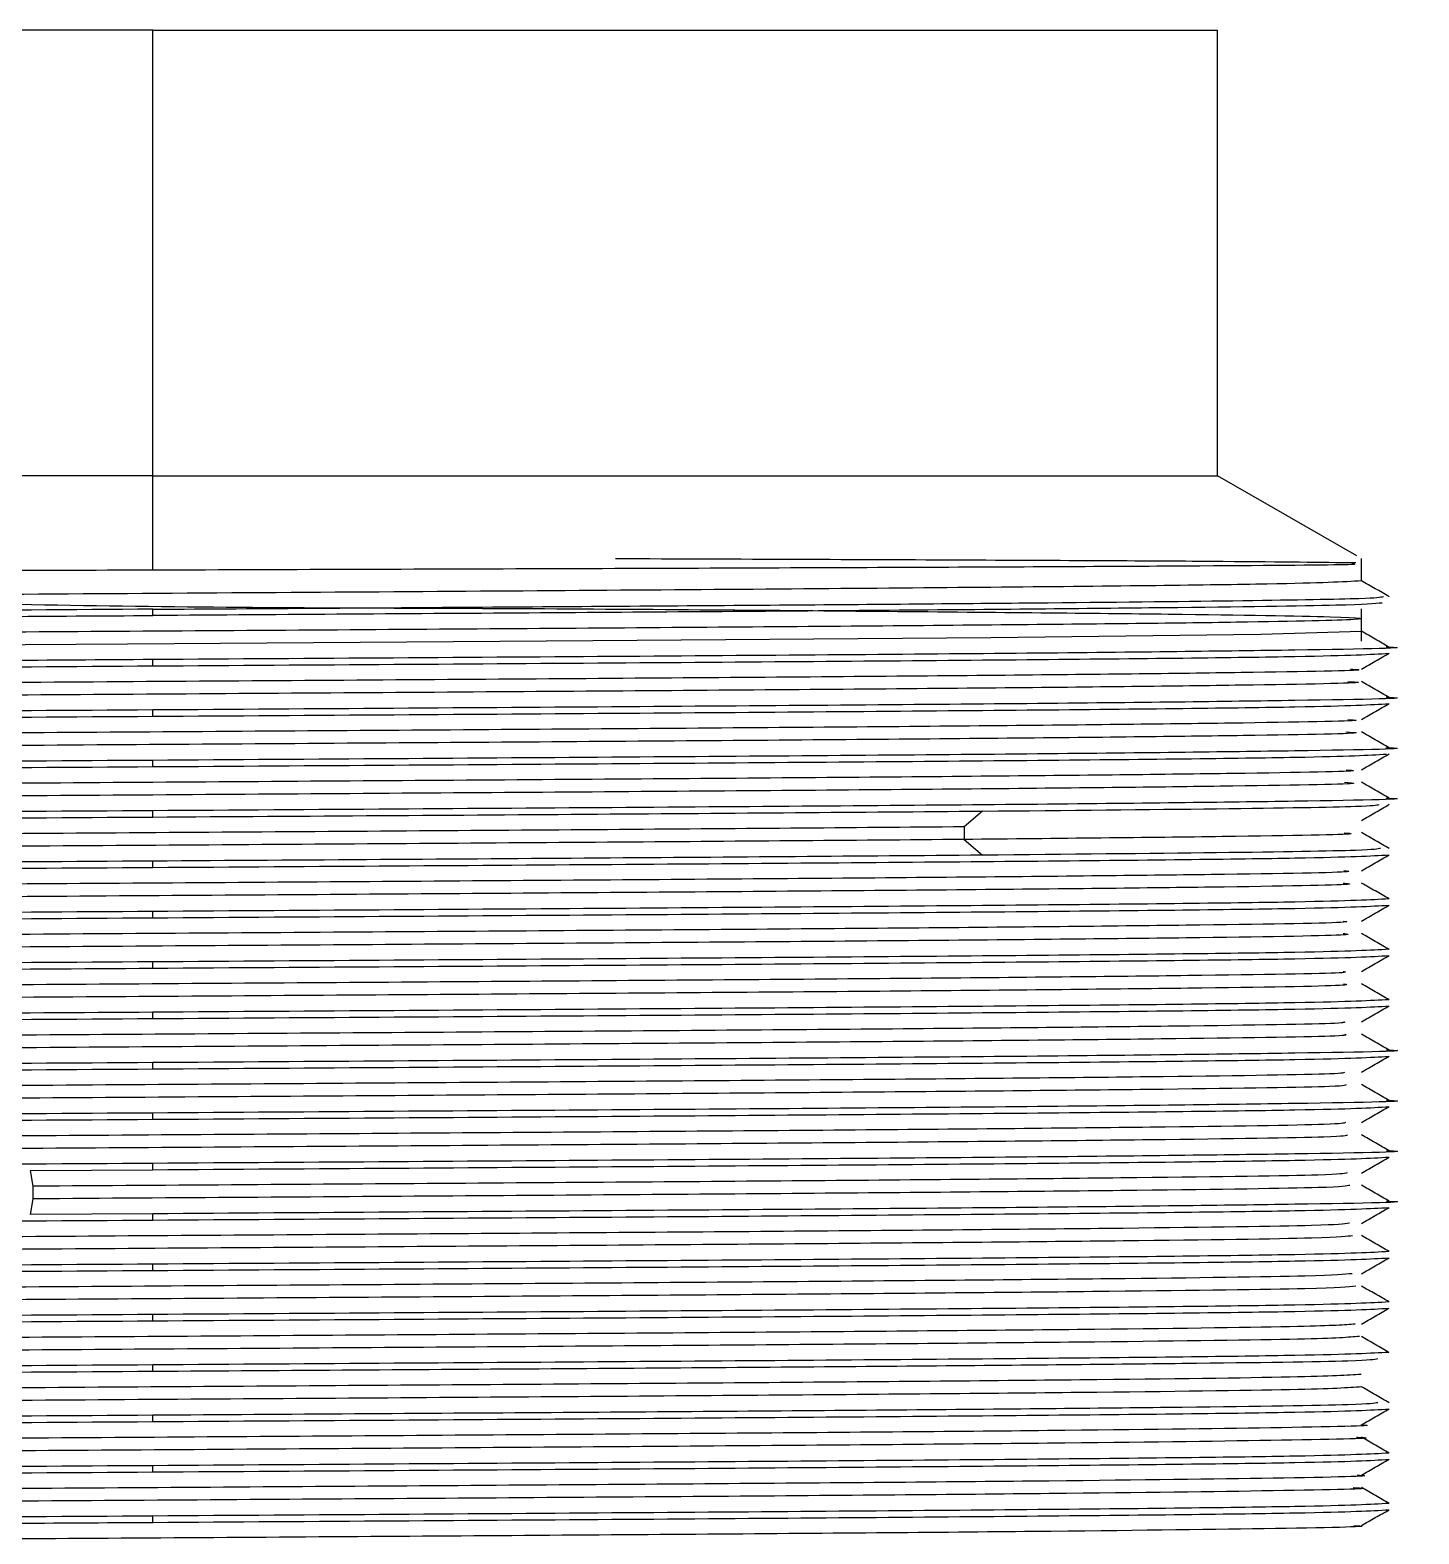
# Model space of a CAD drawing. Header units: millimetres. Extents: x 101 to 291, y 114 to 180.
# Drawn here: x 156.57 to 160.124, y 176.249 to 180.1 of the extents above; entities that cross this region are included whole.
import ezdxf

# ---------------------------------------------------------------- set-up
doc = ezdxf.new("R2010")
doc.units = ezdxf.units.MM

msp = doc.modelspace()

# ---------------------------------------------------------------- linework, layer by layer
at = {"color": 7, "linetype": 'Continuous', "lineweight": 25}
for p, q in [((156.8836, 180.0999), (154.1586, 180.0999)), ((156.8836, 178.9589), (156.8836, 180.0999)), ((156.8836, 180.0999), (159.6086, 180.0999)), ((159.6086, 178.9589), (159.6086, 180.0999)), ((156.8836, 178.9589), (154.1586, 178.9589)), ((156.8836, 178.7178), (156.8836, 178.9589)), ((156.8836, 178.9589), (159.6086, 178.9589)), ((159.9646, 178.7534), (159.6086, 178.9589)), ((159.9772, 178.6894), (159.9772, 178.7468)), ((156.8836, 178.6009), (156.8836, 178.617)), ((159.9772, 178.5355), (159.9772, 178.6178)), ((156.8836, 178.4719), (156.8836, 178.488)), ((156.8836, 178.3429), (156.8836, 178.359)), ((156.8836, 178.2139), (156.8836, 178.23)), ((156.8836, 178.0849), (156.8836, 178.101)), ((159.0067, 178.1), (158.9598, 178.0597)), ((158.9598, 178.0597), (158.9598, 178.0274)), ((158.9598, 178.0274), (159.0067, 177.9871)), ((156.8836, 177.9559), (156.8836, 177.972)), ((156.8836, 177.8269), (156.8836, 177.843)), ((156.8836, 177.6979), (156.8836, 177.714)), ((156.8836, 177.5689), (156.8836, 177.585)), ((156.8836, 177.4399), (156.8836, 177.456)), ((156.8836, 177.3109), (156.8836, 177.327)), ((156.5696, 177.1798), (156.8836, 177.1819)), ((156.5696, 177.1799), (156.5765, 177.1396)), ((156.8836, 177.1819), (156.8836, 177.198)), ((156.5765, 177.1395), (156.5765, 177.1073)), ((156.5765, 177.1072), (156.5696, 177.0669)), ((156.8836, 177.069), (156.5696, 177.067)), ((156.8836, 177.0529), (156.8836, 177.069)), ((156.8836, 176.9239), (156.8836, 176.94)), ((156.8836, 176.7949), (156.8836, 176.811)), ((156.8836, 176.6659), (156.8836, 176.682)), ((156.8836, 176.5369), (156.8836, 176.553)), ((156.8836, 176.4079), (156.8836, 176.424)), ((156.8836, 176.2789), (156.8836, 176.295))]:
    msp.add_line(p, q, dxfattribs=at)
at = {"color": 7, "linetype": 'Continuous', "lineweight": 25, "flags": 128}
msp.add_lwpolyline([(159.9615, 178.5607), (159.9769, 178.5601), (159.7193, 178.552), (159.0283, 178.5439), (158.0095, 178.5359), (156.8187, 178.5278), (155.6378, 178.5197), (154.6473, 178.5116), (153.9986, 178.5036), (153.7908, 178.4955), (154.0557, 178.4874), (154.0557, 178.4874)], dxfattribs=at)
at = {"color": 7, "linetype": 'Continuous', "lineweight": 25}
for points, knots in [([(153.8184, 178.5282), (153.8141, 178.5928), (153.8026, 178.7671), (153.9886, 178.3756), (154.2628, 178.8277), (154.7987, 178.5695), (155.7105, 178.6518), (156.7709, 178.6208), (157.8416, 178.6201), (158.8006, 178.6113), (159.5343, 178.6047), (159.9567, 178.5975), (160.0182, 178.5905), (159.7116, 178.5834), (159.0729, 178.5764), (158.1771, 178.5693), (157.1294, 178.5622), (156.0528, 178.5551), (155.0742, 178.5481), (154.3063, 178.541), (153.8475, 178.5339), (153.7215, 178.5269), (153.9443, 178.5221), (154.0557, 178.5198)], [0, 0, 0, 0, 0.023196, 0.062577, 0.076601, 0.127902, 0.179203, 0.230505, 0.281806, 0.333107, 0.384408, 0.435709, 0.487009, 0.538309, 0.589609, 0.640908, 0.692207, 0.743506, 0.794805, 0.846104, 0.897403, 0.948702, 1, 1, 1, 1]), ([(153.9609, 178.7057), (154.1057, 178.7067), (154.3951, 178.7087), (155.1091, 178.7117), (155.9556, 178.7148), (156.5744, 178.7168), (156.8836, 178.7178)], [0, 0, 0, 0, 0.250623, 0.50083, 0.750623, 1, 1, 1, 1]), ([(156.8836, 178.7178), (157.2428, 178.719), (157.9603, 178.7213), (158.9115, 178.7248), (159.6059, 178.7284), (159.9799, 178.7314), (159.9604, 178.7332), (159.9534, 178.7339)], [0, 0, 0, 0, 0.219522, 0.438617, 0.657284, 0.875524, 1, 1, 1, 1]), ([(159.962, 178.7354), (159.872, 178.7366), (159.6921, 178.7389), (159.0092, 178.7425), (158.3812, 178.7448), (158.0675, 178.746)], [0, 0, 0, 0, 0.33399, 0.667323, 1, 1, 1, 1]), ([(159.9773, 178.6894), (159.9284, 178.6867), (159.8306, 178.6813), (159.1069, 178.6732), (158.0772, 178.6651), (156.8566, 178.657), (155.6399, 178.649), (154.6224, 178.6409), (153.921, 178.6329), (153.8374, 178.6276), (153.7963, 178.625)], [0, 0, 0, 0, 0.125441, 0.250883, 0.376326, 0.501771, 0.627217, 0.752664, 0.878112, 1, 1, 1, 1]), ([(160.0474, 178.6491), (160.0356, 178.656), (160.012, 178.6696), (159.9885, 178.6832), (159.9767, 178.69)], [0, 0, 0, 0, 0.5, 1, 1, 1, 1]), ([(156.8836, 178.617), (157.1683, 178.6188), (157.7378, 178.6225), (158.5296, 178.6281), (159.2038, 178.6336), (159.7039, 178.6392), (160.0076, 178.6445), (160.0252, 178.6479), (160.0333, 178.6495)], [0, 0, 0, 0, 0.170584, 0.341168, 0.511752, 0.682336, 0.85292, 1, 1, 1, 1]), ([(160.0301, 178.6328), (160.0087, 178.6309), (159.963, 178.6268), (159.5093, 178.6205), (158.8018, 178.614), (157.8926, 178.6074), (157.2199, 178.6031), (156.8836, 178.6009)], [0, 0, 0, 0, 0.18049, 0.385367, 0.590245, 0.795122, 1, 1, 1, 1]), ([(156.8836, 178.617), (156.469, 178.6143), (155.6399, 178.6089), (154.5947, 178.6009), (153.8686, 178.5929), (153.774, 178.5876), (153.7275, 178.585)], [0, 0, 0, 0, 0.251947, 0.503893, 0.75584, 1, 1, 1, 1]), ([(153.7412, 178.5686), (153.7353, 178.5692), (153.7108, 178.5714), (153.8665, 178.5754), (154.2018, 178.5805), (154.7157, 178.5856), (155.3592, 178.5907), (156.0974, 178.5958), (156.6215, 178.5992), (156.8836, 178.6009)], [0, 0, 0, 0, 0.050507, 0.208756, 0.367005, 0.525253, 0.683502, 0.841751, 1, 1, 1, 1]), ([(160.0474, 178.5201), (160.0356, 178.5269), (160.012, 178.5405), (159.9885, 178.5541), (159.9767, 178.561)], [0, 0, 0, 0, 0.5, 1, 1, 1, 1]), ([(160.0401, 178.5205), (160.0426, 178.5204), (160.1273, 178.5176), (159.8472, 178.5122), (159.1882, 178.5041), (158.1234, 178.4961), (157.2969, 178.4907), (156.8836, 178.488)], [0, 0, 0, 0, 0.0072605, 0.2554454, 0.5036303, 0.7518151, 1, 1, 1, 1]), ([(156.8836, 178.488), (156.6215, 178.4863), (156.0974, 178.4829), (155.3592, 178.4778), (154.7157, 178.4727), (154.2018, 178.4676), (153.8665, 178.4625), (153.7108, 178.4585), (153.7353, 178.4563), (153.7412, 178.4558)], [0, 0, 0, 0, 0.158297, 0.316595, 0.474892, 0.63319, 0.791487, 0.949784, 1, 1, 1, 1]), ([(156.8836, 178.4719), (157.2982, 178.4746), (158.1273, 178.4799), (159.173, 178.488), (159.9045, 178.4961), (159.9996, 178.5014), (160.0471, 178.5041)], [0, 0, 0, 0, 0.250011, 0.500023, 0.750034, 1, 1, 1, 1]), ([(159.9767, 178.4634), (159.9886, 178.4702), (160.0122, 178.4839), (160.0359, 178.4975), (160.0477, 178.5044)], [0, 0, 0, 0, 0.5, 1, 1, 1, 1]), ([(153.7201, 178.4396), (153.7677, 178.4423), (153.8628, 178.4477), (154.5943, 178.4557), (155.64, 178.4638), (156.4691, 178.4692), (156.8836, 178.4719)], [0, 0, 0, 0, 0.249949, 0.499966, 0.749983, 1, 1, 1, 1]), ([(159.9485, 178.4636), (159.9567, 178.4631), (160.0089, 178.4603), (159.7364, 178.455), (159.1399, 178.4479), (158.2366, 178.4407), (157.1777, 178.4335), (156.0816, 178.4263), (155.0804, 178.4191), (154.3094, 178.4119), (153.8437, 178.4052), (153.8287, 178.401), (153.8221, 178.3991)], [0, 0, 0, 0, 0.020822, 0.132284, 0.243745, 0.355206, 0.466665, 0.578125, 0.689583, 0.801041, 0.912498, 1, 1, 1, 1]), ([(159.9415, 178.4318), (159.9533, 178.4312), (160.0115, 178.4282), (159.7387, 178.4228), (159.1393, 178.4156), (158.2368, 178.4084), (157.1776, 178.4012), (156.0817, 178.394), (155.0801, 178.3868), (154.3103, 178.3796), (153.8515, 178.3731), (153.8351, 178.369), (153.8283, 178.3673)], [0, 0, 0, 0, 0.028204, 0.139664, 0.251124, 0.362583, 0.474041, 0.585499, 0.696955, 0.808412, 0.919867, 1, 1, 1, 1]), ([(160.0476, 178.3911), (160.0358, 178.3979), (160.0121, 178.4115), (159.9885, 178.4252), (159.9767, 178.432)], [0, 0, 0, 0, 0.5, 1, 1, 1, 1]), ([(160.0396, 178.3915), (160.0422, 178.3914), (160.1273, 178.3886), (159.8473, 178.3832), (159.1882, 178.3751), (158.1234, 178.3671), (157.2969, 178.3617), (156.8836, 178.359)], [0, 0, 0, 0, 0.00778, 0.255835, 0.50389, 0.751945, 1, 1, 1, 1]), ([(156.8836, 178.3429), (157.2982, 178.3456), (158.1273, 178.3509), (159.173, 178.359), (159.9045, 178.3671), (159.9996, 178.3724), (160.0471, 178.3751)], [0, 0, 0, 0, 0.250011, 0.500023, 0.750034, 1, 1, 1, 1]), ([(159.9768, 178.3344), (159.9887, 178.3412), (160.0123, 178.3549), (160.036, 178.3685), (160.0478, 178.3754)], [0, 0, 0, 0, 0.5, 1, 1, 1, 1]), ([(153.7201, 178.3106), (153.7677, 178.3133), (153.8628, 178.3187), (154.5943, 178.3267), (155.64, 178.3348), (156.4691, 178.3402), (156.8836, 178.3429)], [0, 0, 0, 0, 0.24995, 0.499966, 0.749983, 1, 1, 1, 1]), ([(156.8836, 178.359), (156.469, 178.3563), (155.6399, 178.3509), (154.5947, 178.3429), (153.8687, 178.3349), (153.7742, 178.3296), (153.7276, 178.327)], [0, 0, 0, 0, 0.251988, 0.503977, 0.755965, 1, 1, 1, 1]), ([(159.9422, 178.3346), (159.9518, 178.334), (160.0006, 178.331), (159.7126, 178.3256), (159.0963, 178.3185), (158.1816, 178.3113), (157.1171, 178.3041), (156.023, 178.2969), (155.0305, 178.2897), (154.2756, 178.2825), (153.8331, 178.276), (153.8291, 178.2718), (153.8274, 178.2701)], [0, 0, 0, 0, 0.027236, 0.138666, 0.250096, 0.361527, 0.472958, 0.58439, 0.695823, 0.807255, 0.918687, 1, 1, 1, 1]), ([(159.9367, 178.3028), (159.9495, 178.302), (160.0038, 178.2989), (159.7147, 178.2934), (159.0958, 178.2862), (158.1817, 178.279), (157.117, 178.2718), (156.0231, 178.2646), (155.0302, 178.2574), (154.2766, 178.2502), (153.8403, 178.2438), (153.8345, 178.2399), (153.8322, 178.2383)], [0, 0, 0, 0, 0.034582, 0.146009, 0.257438, 0.368867, 0.480296, 0.591727, 0.703157, 0.814587, 0.926017, 1, 1, 1, 1]), ([(160.0477, 178.2621), (160.0359, 178.2689), (160.0122, 178.2826), (159.9886, 178.2962), (159.9767, 178.303)], [0, 0, 0, 0, 0.5, 1, 1, 1, 1]), ([(160.0392, 178.2625), (160.042, 178.2624), (160.1273, 178.2596), (159.8474, 178.2542), (159.1882, 178.2461), (158.1234, 178.2381), (157.2969, 178.2327), (156.8836, 178.23)], [0, 0, 0, 0, 0.008175, 0.256131, 0.504088, 0.752044, 1, 1, 1, 1]), ([(153.7261, 178.1814), (153.7241, 178.1815), (153.6399, 178.1842), (153.9203, 178.1897), (154.5789, 178.1977), (155.6438, 178.2058), (156.4704, 178.2112), (156.8836, 178.2139)], [0, 0, 0, 0, 0.0062853, 0.254714, 0.5031426, 0.7515713, 1, 1, 1, 1]), ([(156.8836, 178.23), (156.469, 178.2273), (155.6399, 178.2219), (154.5947, 178.2139), (153.8687, 178.2059), (153.7741, 178.2006), (153.7275, 178.198)], [0, 0, 0, 0, 0.2519594, 0.5039187, 0.7558781, 1, 1, 1, 1]), ([(156.8836, 178.2139), (157.2982, 178.2166), (158.1273, 178.2219), (159.1726, 178.23), (159.8995, 178.238), (159.9941, 178.2433), (160.0408, 178.2459)], [0, 0, 0, 0, 0.2516654, 0.5033308, 0.7549962, 1, 1, 1, 1]), ([(159.9767, 178.2054), (159.9886, 178.2122), (160.0122, 178.2259), (160.0359, 178.2395), (160.0477, 178.2464)], [0, 0, 0, 0, 0.5, 1, 1, 1, 1]), ([(159.9374, 178.2056), (159.9476, 178.2049), (159.992, 178.2018), (159.6874, 178.1962), (159.0519, 178.1891), (158.126, 178.1819), (157.0563, 178.1747), (155.9648, 178.1675), (154.9814, 178.1603), (154.243, 178.1531), (153.8232, 178.1467), (153.8293, 178.1427), (153.8317, 178.1411)], [0, 0, 0, 0, 0.033289, 0.144759, 0.256229, 0.367698, 0.479168, 0.590639, 0.70211, 0.813581, 0.925053, 1, 1, 1, 1]), ([(159.9333, 178.1738), (159.9465, 178.1729), (159.9957, 178.1696), (159.6893, 178.164), (159.0515, 178.1568), (158.1261, 178.1496), (157.0563, 178.1424), (155.9649, 178.1352), (154.9811, 178.128), (154.2441, 178.1208), (153.8299, 178.1146), (153.8337, 178.1107), (153.8352, 178.1093)], [0, 0, 0, 0, 0.040591, 0.152058, 0.263524, 0.374991, 0.486458, 0.597926, 0.709394, 0.820862, 0.932332, 1, 1, 1, 1]), ([(160.0477, 178.1331), (160.0358, 178.1399), (160.0122, 178.1535), (159.9885, 178.1672), (159.9767, 178.174)], [0, 0, 0, 0, 0.5, 1, 1, 1, 1]), ([(160.0396, 178.1335), (160.0422, 178.1334), (160.1273, 178.1306), (159.8473, 178.1252), (159.1882, 178.1171), (158.1234, 178.1091), (157.2969, 178.1037), (156.8836, 178.101)], [0, 0, 0, 0, 0.007792, 0.255844, 0.503896, 0.751948, 1, 1, 1, 1]), ([(156.8836, 178.101), (156.469, 178.0983), (155.6399, 178.0929), (154.5947, 178.0849), (153.8689, 178.0769), (153.7743, 178.0716), (153.7278, 178.069)], [0, 0, 0, 0, 0.25204, 0.504079, 0.756119, 1, 1, 1, 1]), ([(159.0067, 178.1), (159.2214, 178.102), (159.651, 178.1062), (159.9985, 178.1119), (160.0152, 178.1155), (160.0225, 178.1171)], [0, 0, 0, 0, 0.360054, 0.720107, 1, 1, 1, 1]), ([(159.9767, 178.0764), (159.9885, 178.0832), (160.0122, 178.0969), (160.0358, 178.1105), (160.0476, 178.1174)], [0, 0, 0, 0, 0.5, 1, 1, 1, 1]), ([(153.7201, 178.0526), (153.7677, 178.0553), (153.8628, 178.0607), (154.5943, 178.0687), (155.64, 178.0768), (156.4691, 178.0822), (156.8836, 178.0849)], [0, 0, 0, 0, 0.24995, 0.499966, 0.749983, 1, 1, 1, 1]), ([(158.9598, 178.0597), (158.6674, 178.0573), (158.0826, 178.0525), (156.9921, 178.0453), (155.9077, 178.0381), (154.9326, 178.0309), (154.2114, 178.0237), (153.8132, 178.0174), (153.8287, 178.0136), (153.8347, 178.0121)], [0, 0, 0, 0, 0.151087, 0.302173, 0.453261, 0.60435, 0.755439, 0.906529, 1, 1, 1, 1]), ([(158.9598, 178.0274), (158.6674, 178.025), (158.0826, 178.0202), (156.9921, 178.013), (155.9078, 178.0058), (154.9323, 177.9986), (154.2125, 177.9914), (153.8193, 177.9853), (153.8322, 177.9816), (153.8368, 177.9803)], [0, 0, 0, 0, 0.15258, 0.305161, 0.457743, 0.610325, 0.762908, 0.915491, 1, 1, 1, 1]), ([(159.9326, 178.0445), (159.9438, 178.0436), (159.9842, 178.0403), (159.675, 178.0346), (159.1982, 178.0298), (158.9598, 178.0274)], [0, 0, 0, 0, 0.161198, 0.580599, 1, 1, 1, 1]), ([(160.0476, 178.004), (160.0358, 178.0109), (160.0121, 178.0245), (159.9885, 178.0382), (159.9766, 178.045)], [0, 0, 0, 0, 0.5, 1, 1, 1, 1]), ([(156.8836, 177.9559), (157.2982, 177.9586), (158.1273, 177.9639), (159.173, 177.972), (159.9045, 177.9801), (159.9996, 177.9854), (160.0471, 177.9881)], [0, 0, 0, 0, 0.250011, 0.500023, 0.750034, 1, 1, 1, 1]), ([(160.0256, 178.0045), (160.0183, 178.0028), (160.002, 177.9991), (159.6513, 177.9933), (159.2216, 177.9892), (159.0067, 177.9871)], [0, 0, 0, 0, 0.289847, 0.644923, 1, 1, 1, 1]), ([(159.9767, 177.9474), (159.9886, 177.9542), (160.0122, 177.9679), (160.0359, 177.9815), (160.0477, 177.9884)], [0, 0, 0, 0, 0.5, 1, 1, 1, 1]), ([(156.8836, 177.972), (156.4691, 177.9693), (155.64, 177.9639), (154.5943, 177.9559), (153.8627, 177.9478), (153.7676, 177.9424), (153.7201, 177.9397)], [0, 0, 0, 0, 0.250011, 0.500023, 0.750034, 1, 1, 1, 1]), ([(153.7201, 177.9236), (153.7677, 177.9263), (153.8628, 177.9317), (154.5943, 177.9397), (155.64, 177.9478), (156.4691, 177.9532), (156.8836, 177.9559)], [0, 0, 0, 0, 0.24995, 0.499966, 0.749983, 1, 1, 1, 1]), ([(159.9314, 177.9476), (159.9409, 177.9466), (159.9739, 177.9432), (159.6337, 177.9375), (158.9609, 177.9303), (158.0135, 177.9231), (156.9347, 177.9159), (155.8493, 177.9087), (154.8852, 177.9015), (154.1809, 177.8943), (153.8039, 177.8882), (153.828, 177.8844), (153.8367, 177.8831)], [0, 0, 0, 0, 0.045509, 0.156977, 0.268446, 0.379914, 0.491382, 0.60285, 0.714319, 0.825788, 0.937258, 1, 1, 1, 1]), ([(159.93, 177.9158), (159.9418, 177.9146), (159.9787, 177.9111), (159.6352, 177.9052), (158.9606, 177.898), (158.0136, 177.8908), (156.9346, 177.8836), (155.8494, 177.8764), (154.8848, 177.8692), (154.1821, 177.862), (153.8094, 177.8561), (153.8304, 177.8525), (153.8374, 177.8513)], [0, 0, 0, 0, 0.0526921, 0.1641567, 0.2756211, 0.3870854, 0.4985497, 0.6100141, 0.7214788, 0.8329439, 0.9444095, 1, 1, 1, 1]), ([(160.0475, 177.8751), (160.0358, 177.8819), (160.0124, 177.8955), (159.9889, 177.909), (159.9772, 177.9158)], [0, 0, 0, 0, 0.5000002, 1, 1, 1, 1]), ([(160.0471, 177.8752), (159.9996, 177.8726), (159.9045, 177.8672), (159.1729, 177.8591), (158.1273, 177.8511), (157.2982, 177.8457), (156.8836, 177.843)], [0, 0, 0, 0, 0.24995, 0.499966, 0.749983, 1, 1, 1, 1]), ([(156.8836, 177.843), (156.4691, 177.8403), (155.64, 177.8349), (154.5943, 177.8269), (153.8627, 177.8188), (153.7676, 177.8134), (153.7201, 177.8107)], [0, 0, 0, 0, 0.250011, 0.500023, 0.750034, 1, 1, 1, 1]), ([(153.7201, 177.7946), (153.7677, 177.7973), (153.8628, 177.8027), (154.5943, 177.8107), (155.64, 177.8188), (156.4691, 177.8242), (156.8836, 177.8269)], [0, 0, 0, 0, 0.24995, 0.499966, 0.749983, 1, 1, 1, 1]), ([(156.8836, 177.8269), (157.2982, 177.8296), (158.1273, 177.8349), (159.173, 177.843), (159.9045, 177.8511), (159.9996, 177.8564), (160.0471, 177.8591)], [0, 0, 0, 0, 0.250011, 0.500023, 0.750034, 1, 1, 1, 1]), ([(159.9767, 177.8184), (159.9885, 177.8252), (160.0121, 177.8389), (160.0358, 177.8525), (160.0476, 177.8593)], [0, 0, 0, 0, 0.4999997, 1, 1, 1, 1]), ([(159.9301, 177.8186), (159.9384, 177.8175), (159.9646, 177.814), (159.6052, 177.8081), (158.9144, 177.8009), (157.9566, 177.7937), (156.8738, 177.7865), (155.7921, 177.7793), (154.8381, 177.7721), (154.1513, 177.7649), (153.7945, 177.7589), (153.8266, 177.7553), (153.8375, 177.7541)], [0, 0, 0, 0, 0.051567, 0.163014, 0.274462, 0.385908, 0.497354, 0.608799, 0.720243, 0.831687, 0.94313, 1, 1, 1, 1]), ([(159.9301, 177.7868), (159.9403, 177.7855), (159.9698, 177.7818), (159.6066, 177.7758), (158.9141, 177.7686), (157.9567, 177.7614), (156.8737, 177.7542), (155.7921, 177.747), (154.8377, 177.7398), (154.1527, 177.7326), (153.7995, 177.7268), (153.8281, 177.7233), (153.8369, 177.7223)], [0, 0, 0, 0, 0.0587015, 0.1701495, 0.281597, 0.3930438, 0.5044899, 0.6159353, 0.72738, 0.8388241, 0.9502676, 1, 1, 1, 1]), ([(160.0475, 177.7461), (160.0357, 177.7529), (160.0123, 177.7664), (159.9888, 177.78), (159.9771, 177.7868)], [0, 0, 0, 0, 0.5, 1, 1, 1, 1]), ([(156.8836, 177.714), (156.469, 177.7113), (155.6399, 177.7059), (154.5947, 177.6979), (153.8679, 177.6899), (153.7733, 177.6846), (153.7266, 177.682)], [0, 0, 0, 0, 0.251716, 0.503431, 0.755147, 1, 1, 1, 1]), ([(160.0471, 177.7462), (159.9996, 177.7436), (159.9045, 177.7382), (159.1729, 177.7301), (158.1273, 177.7221), (157.2982, 177.7167), (156.8836, 177.714)], [0, 0, 0, 0, 0.24995, 0.499966, 0.749983, 1, 1, 1, 1]), ([(156.8836, 177.6979), (157.2982, 177.7006), (158.1273, 177.7059), (159.173, 177.714), (159.9045, 177.7221), (159.9996, 177.7274), (160.0471, 177.7301)], [0, 0, 0, 0, 0.250011, 0.500023, 0.750034, 1, 1, 1, 1]), ([(159.9767, 177.6894), (159.9885, 177.6962), (160.0122, 177.7099), (160.0358, 177.7235), (160.0477, 177.7303)], [0, 0, 0, 0, 0.5, 1, 1, 1, 1]), ([(153.7693, 177.6654), (153.7573, 177.6665), (153.7202, 177.6701), (154.081, 177.6761), (154.7849, 177.6834), (155.7681, 177.6906), (156.5118, 177.6955), (156.8836, 177.6979)], [0, 0, 0, 0, 0.108034, 0.331026, 0.554017, 0.777009, 1, 1, 1, 1]), ([(159.9299, 177.6896), (159.9362, 177.6883), (159.9548, 177.6847), (159.5754, 177.6787), (158.8671, 177.6715), (157.8993, 177.6643), (156.8129, 177.6571), (155.7353, 177.6499), (154.7917, 177.6427), (154.1228, 177.6355), (153.7855, 177.6296), (153.8247, 177.6262), (153.837, 177.6251)], [0, 0, 0, 0, 0.057729, 0.16915, 0.280572, 0.391995, 0.503418, 0.614842, 0.726266, 0.83769, 0.949113, 1, 1, 1, 1]), ([(159.9311, 177.6578), (159.9391, 177.6564), (159.9606, 177.6526), (159.5768, 177.6464), (158.8668, 177.6392), (157.8994, 177.632), (156.8129, 177.6248), (155.7353, 177.6176), (154.7915, 177.6104), (154.1236, 177.6033), (153.7878, 177.5974), (153.825, 177.594), (153.836, 177.593)], [0, 0, 0, 0, 0.06468, 0.17572, 0.286761, 0.397802, 0.508844, 0.619886, 0.730929, 0.841971, 0.953013, 1, 1, 1, 1]), ([(160.0475, 177.6171), (160.0357, 177.6239), (160.0123, 177.6374), (159.9888, 177.651), (159.9771, 177.6578)], [0, 0, 0, 0, 0.5, 1, 1, 1, 1]), ([(160.0471, 177.6172), (159.9996, 177.6146), (159.9045, 177.6092), (159.1729, 177.6011), (158.1273, 177.5931), (157.2982, 177.5877), (156.8836, 177.585)], [0, 0, 0, 0, 0.24995, 0.499966, 0.749983, 1, 1, 1, 1]), ([(156.8836, 177.5689), (157.2982, 177.5716), (158.1273, 177.5769), (159.173, 177.585), (159.9045, 177.5931), (159.9996, 177.5984), (160.0471, 177.6011)], [0, 0, 0, 0, 0.250011, 0.500023, 0.750034, 1, 1, 1, 1]), ([(159.9766, 177.5604), (159.9885, 177.5672), (160.0121, 177.5808), (160.0358, 177.5945), (160.0476, 177.6013)], [0, 0, 0, 0, 0.5, 1, 1, 1, 1]), ([(156.8836, 177.585), (156.5113, 177.5826), (155.7667, 177.5778), (154.7901, 177.5705), (154.0614, 177.5633), (153.7188, 177.556), (153.6522, 177.551), (153.8045, 177.5483), (153.8178, 177.5481)], [0, 0, 0, 0, 0.196246, 0.392493, 0.588739, 0.784985, 0.981231, 1, 1, 1, 1]), ([(153.7201, 177.5366), (153.7677, 177.5393), (153.8628, 177.5447), (154.5943, 177.5527), (155.64, 177.5608), (156.4691, 177.5662), (156.8836, 177.5689)], [0, 0, 0, 0, 0.24995, 0.499966, 0.749983, 1, 1, 1, 1]), ([(159.9308, 177.5606), (159.9345, 177.5592), (159.9446, 177.5554), (159.5446, 177.5493), (158.819, 177.5421), (157.8416, 177.5349), (156.7521, 177.5277), (155.6789, 177.5205), (154.7462, 177.5133), (154.0956, 177.5061), (153.777, 177.5004), (153.8226, 177.497), (153.8357, 177.4961)], [0, 0, 0, 0, 0.063683, 0.175119, 0.286556, 0.397992, 0.509427, 0.620862, 0.732296, 0.843729, 0.955162, 1, 1, 1, 1]), ([(159.9335, 177.5288), (159.9384, 177.5272), (159.951, 177.5233), (159.5459, 177.517), (158.8188, 177.5098), (157.8417, 177.5026), (156.752, 177.4954), (155.679, 177.4882), (154.7457, 177.481), (154.0973, 177.4739), (153.781, 177.4683), (153.822, 177.4651), (153.8324, 177.4642)], [0, 0, 0, 0, 0.070925, 0.182364, 0.293803, 0.405242, 0.516679, 0.628117, 0.739553, 0.850989, 0.962424, 1, 1, 1, 1]), ([(160.0477, 177.488), (160.0358, 177.4948), (160.0122, 177.5085), (159.9885, 177.5222), (159.9767, 177.529)], [0, 0, 0, 0, 0.5000003, 1, 1, 1, 1]), ([(160.0407, 177.4885), (160.0429, 177.4884), (160.1273, 177.4856), (159.847, 177.4802), (159.1883, 177.4721), (158.1234, 177.4641), (157.2969, 177.4587), (156.8836, 177.456)], [0, 0, 0, 0, 0.006654, 0.254991, 0.503327, 0.751664, 1, 1, 1, 1]), ([(153.7201, 177.4076), (153.7677, 177.4103), (153.8628, 177.4157), (154.5943, 177.4237), (155.64, 177.4318), (156.4691, 177.4372), (156.8836, 177.4399)], [0, 0, 0, 0, 0.24995, 0.499966, 0.749983, 1, 1, 1, 1]), ([(156.8836, 177.456), (156.469, 177.4533), (155.6399, 177.4479), (154.5946, 177.4399), (153.8676, 177.4319), (153.7729, 177.4266), (153.7262, 177.424)], [0, 0, 0, 0, 0.251606, 0.503211, 0.754817, 1, 1, 1, 1]), ([(156.8836, 177.4399), (157.2982, 177.4426), (158.1273, 177.4479), (159.173, 177.456), (159.9045, 177.4641), (159.9996, 177.4694), (160.0471, 177.4721)], [0, 0, 0, 0, 0.250011, 0.500023, 0.750034, 1, 1, 1, 1]), ([(159.9767, 177.4314), (159.9885, 177.4382), (160.0122, 177.4518), (160.0358, 177.4655), (160.0476, 177.4723)], [0, 0, 0, 0, 0.4999997, 1, 1, 1, 1]), ([(159.9328, 177.4316), (159.9332, 177.4301), (159.934, 177.4262), (159.5127, 177.4199), (158.7703, 177.4127), (157.7836, 177.4055), (156.6913, 177.3983), (155.6231, 177.3911), (154.7013, 177.3839), (154.0695, 177.3767), (153.7688, 177.3711), (153.8198, 177.3679), (153.8329, 177.3671)], [0, 0, 0, 0, 0.06984, 0.181277, 0.292715, 0.404154, 0.515594, 0.627034, 0.738475, 0.849916, 0.961357, 1, 1, 1, 1]), ([(160.0477, 177.359), (160.0358, 177.3658), (160.0122, 177.3795), (159.9885, 177.3932), (159.9767, 177.4)], [0, 0, 0, 0, 0.5, 1, 1, 1, 1]), ([(159.9368, 177.3998), (159.938, 177.3981), (159.941, 177.394), (159.5138, 177.3876), (158.77, 177.3804), (157.7837, 177.3732), (156.6912, 177.366), (155.6232, 177.3588), (154.7008, 177.3516), (154.0714, 177.3445), (153.7723, 177.339), (153.8181, 177.3359), (153.8282, 177.3353)], [0, 0, 0, 0, 0.0771346, 0.1885753, 0.3000166, 0.4114586, 0.5229014, 0.6343448, 0.7457888, 0.8572332, 0.9686779, 1, 1, 1, 1]), ([(156.8836, 177.327), (156.469, 177.3243), (155.6399, 177.3189), (154.5947, 177.3109), (153.8677, 177.3029), (153.773, 177.2976), (153.7263, 177.295)], [0, 0, 0, 0, 0.251644, 0.503289, 0.754933, 1, 1, 1, 1]), ([(160.0407, 177.3595), (160.0429, 177.3594), (160.1273, 177.3566), (159.847, 177.3512), (159.1883, 177.3431), (158.1234, 177.3351), (157.2969, 177.3297), (156.8836, 177.327)], [0, 0, 0, 0, 0.006708, 0.255031, 0.503354, 0.751677, 1, 1, 1, 1]), ([(156.8836, 177.3109), (157.2982, 177.3136), (158.1273, 177.3189), (159.173, 177.327), (159.9045, 177.3351), (159.9996, 177.3404), (160.0471, 177.3431)], [0, 0, 0, 0, 0.250011, 0.500023, 0.750034, 1, 1, 1, 1]), ([(159.9767, 177.3023), (159.9886, 177.3092), (160.0122, 177.3228), (160.0359, 177.3365), (160.0477, 177.3433)], [0, 0, 0, 0, 0.5, 1, 1, 1, 1]), ([(153.7201, 177.2786), (153.7677, 177.2813), (153.8628, 177.2867), (154.5943, 177.2947), (155.64, 177.3028), (156.4691, 177.3082), (156.8836, 177.3109)], [0, 0, 0, 0, 0.24995, 0.499966, 0.749983, 1, 1, 1, 1]), ([(159.9359, 177.3026), (159.9322, 177.3009), (159.923, 177.2969), (159.4797, 177.2905), (158.7208, 177.2833), (157.7252, 177.2761), (156.6306, 177.2689), (155.5677, 177.2617), (154.6573, 177.2545), (154.0448, 177.2473), (153.7611, 177.2419), (153.8166, 177.2388), (153.8291, 177.2381)], [0, 0, 0, 0, 0.075829, 0.187304, 0.29878, 0.410255, 0.52173, 0.633206, 0.744682, 0.856158, 0.967635, 1, 1, 1, 1]), ([(159.9413, 177.2707), (159.9381, 177.269), (159.9305, 177.2648), (159.4808, 177.2582), (158.7206, 177.251), (157.7253, 177.2438), (156.6305, 177.2366), (155.5678, 177.2294), (154.6567, 177.2223), (154.0468, 177.2151), (153.764, 177.2097), (153.8138, 177.2068), (153.823, 177.2063)], [0, 0, 0, 0, 0.083171, 0.194649, 0.306127, 0.417605, 0.529083, 0.640561, 0.75204, 0.863518, 0.974998, 1, 1, 1, 1]), ([(160.0478, 177.23), (160.036, 177.2368), (160.0123, 177.2505), (159.9887, 177.2641), (159.9768, 177.271)], [0, 0, 0, 0, 0.5000003, 1, 1, 1, 1]), ([(160.041, 177.2305), (160.0431, 177.2304), (160.1273, 177.2276), (159.8469, 177.2222), (159.1883, 177.2141), (158.1234, 177.2061), (157.2969, 177.2007), (156.8836, 177.198)], [0, 0, 0, 0, 0.006348, 0.254761, 0.503174, 0.751587, 1, 1, 1, 1]), ([(156.8836, 177.1819), (157.2982, 177.1846), (158.1273, 177.1899), (159.173, 177.198), (159.9045, 177.2061), (159.9996, 177.2114), (160.0471, 177.2141)], [0, 0, 0, 0, 0.250011, 0.500023, 0.750034, 1, 1, 1, 1]), ([(159.9767, 177.1733), (159.9885, 177.1802), (160.0122, 177.1938), (160.0358, 177.2075), (160.0477, 177.2143)], [0, 0, 0, 0, 0.4999997, 1, 1, 1, 1]), ([(156.8836, 177.198), (156.469, 177.1953), (155.6399, 177.1899), (154.5947, 177.1819), (153.8679, 177.1739), (153.7733, 177.1686), (153.7266, 177.166)], [0, 0, 0, 0, 0.251718, 0.503435, 0.755153, 1, 1, 1, 1]), ([(159.9405, 177.1736), (159.932, 177.1718), (159.9121, 177.1676), (159.4457, 177.1611), (158.6713, 177.1539), (157.6647, 177.1467), (156.9392, 177.1419), (156.5765, 177.1395)], [0, 0, 0, 0, 0.1554106, 0.3665595, 0.5777074, 0.7888539, 1, 1, 1, 1]), ([(159.9473, 177.1418), (159.9389, 177.1398), (159.9201, 177.1355), (159.4467, 177.1288), (158.6711, 177.1216), (157.6648, 177.1144), (156.9393, 177.1096), (156.5765, 177.1072)], [0, 0, 0, 0, 0.167056, 0.375294, 0.58353, 0.791765, 1, 1, 1, 1]), ([(160.0478, 177.101), (160.0359, 177.1078), (160.0123, 177.1215), (159.9886, 177.1352), (159.9768, 177.142)], [0, 0, 0, 0, 0.5, 1, 1, 1, 1]), ([(160.0409, 177.1015), (160.043, 177.1014), (160.1273, 177.0986), (159.847, 177.0932), (159.1883, 177.0851), (158.1234, 177.0771), (157.2969, 177.0717), (156.8836, 177.069)], [0, 0, 0, 0, 0.006501, 0.254876, 0.503251, 0.751625, 1, 1, 1, 1]), ([(156.8836, 177.0529), (157.2982, 177.0556), (158.1273, 177.0609), (159.173, 177.069), (159.9045, 177.0771), (159.9996, 177.0824), (160.0471, 177.0851)], [0, 0, 0, 0, 0.250011, 0.500023, 0.750034, 1, 1, 1, 1]), ([(159.9767, 177.0443), (159.9885, 177.0511), (160.0121, 177.0648), (160.0357, 177.0784), (160.0475, 177.0852)], [0, 0, 0, 0, 0.5, 1, 1, 1, 1]), ([(153.7201, 177.0206), (153.7677, 177.0233), (153.8628, 177.0287), (154.5943, 177.0367), (155.64, 177.0448), (156.4691, 177.0502), (156.8836, 177.0529)], [0, 0, 0, 0, 0.24995, 0.499966, 0.749983, 1, 1, 1, 1]), ([(159.9459, 177.0446), (159.932, 177.0427), (159.9005, 177.0384), (159.4107, 177.0317), (158.62, 177.0245), (157.6074, 177.0173), (156.5094, 177.0101), (155.4584, 177.0029), (154.5716, 176.9957), (153.9987, 176.9886), (153.7462, 176.9833), (153.8084, 176.9805), (153.8179, 176.9801)], [0, 0, 0, 0, 0.088219, 0.199698, 0.311177, 0.422655, 0.534132, 0.64561, 0.757087, 0.868565, 0.980043, 1, 1, 1, 1]), ([(159.9541, 177.0128), (159.9398, 177.0107), (159.909, 177.0063), (159.4117, 176.9994), (158.6198, 176.9922), (157.6075, 176.985), (156.5094, 176.9778), (155.4586, 176.9707), (154.5708, 176.9635), (154.0013, 176.9563), (153.7478, 176.9512), (153.8034, 176.9485), (153.809, 176.9483)], [0, 0, 0, 0, 0.095592, 0.207071, 0.31855, 0.430028, 0.541506, 0.652984, 0.764462, 0.87594, 0.987418, 1, 1, 1, 1]), ([(160.0475, 176.9721), (160.0357, 176.979), (160.0122, 176.9926), (159.9886, 177.0062), (159.9768, 177.013)], [0, 0, 0, 0, 0.5, 1, 1, 1, 1]), ([(156.8836, 176.94), (156.4691, 176.9373), (155.64, 176.9319), (154.5943, 176.9239), (153.8627, 176.9158), (153.7676, 176.9104), (153.7201, 176.9077)], [0, 0, 0, 0, 0.250011, 0.500023, 0.750034, 1, 1, 1, 1]), ([(160.0471, 176.9722), (159.9996, 176.9696), (159.9045, 176.9642), (159.1729, 176.9561), (158.1273, 176.9481), (157.2982, 176.9427), (156.8836, 176.94)], [0, 0, 0, 0, 0.24995, 0.499966, 0.749983, 1, 1, 1, 1]), ([(156.8836, 176.9239), (157.2982, 176.9266), (158.1273, 176.9319), (159.173, 176.94), (159.9045, 176.9481), (159.9996, 176.9534), (160.0471, 176.9561)], [0, 0, 0, 0, 0.250011, 0.500023, 0.750034, 1, 1, 1, 1]), ([(159.9767, 176.9154), (159.9885, 176.9222), (160.0121, 176.9358), (160.0357, 176.9494), (160.0474, 176.9562)], [0, 0, 0, 0, 0.5, 1, 1, 1, 1]), ([(153.7201, 176.8916), (153.7677, 176.8943), (153.8628, 176.8997), (154.5943, 176.9077), (155.64, 176.9158), (156.4691, 176.9212), (156.8836, 176.9239)], [0, 0, 0, 0, 0.24995, 0.499966, 0.749983, 1, 1, 1, 1]), ([(159.953, 176.9156), (159.9329, 176.9135), (159.8891, 176.9091), (159.3749, 176.9023), (158.5688, 176.8951), (157.5482, 176.8879), (156.449, 176.8807), (155.4045, 176.8735), (154.5299, 176.8664), (153.9775, 176.8592), (153.739, 176.8541), (153.8036, 176.8514), (153.8107, 176.8511)], [0, 0, 0, 0, 0.094568, 0.20601, 0.317452, 0.428894, 0.540335, 0.651776, 0.763216, 0.874655, 0.986093, 1, 1, 1, 1]), ([(159.9625, 176.8838), (159.9417, 176.8816), (159.898, 176.877), (159.3758, 176.87), (158.5686, 176.8628), (157.5483, 176.8556), (156.449, 176.8484), (155.4047, 176.8413), (154.529, 176.8341), (153.9803, 176.8269), (153.7399, 176.8219), (153.7973, 176.8194), (153.8005, 176.8193)], [0, 0, 0, 0, 0.101946, 0.213388, 0.324829, 0.43627, 0.547711, 0.659151, 0.77059, 0.882028, 0.993466, 1, 1, 1, 1]), ([(160.0475, 176.8432), (160.0357, 176.85), (160.0121, 176.8636), (159.9886, 176.8772), (159.9768, 176.884)], [0, 0, 0, 0, 0.5, 1, 1, 1, 1]), ([(160.0471, 176.8432), (159.9996, 176.8406), (159.9045, 176.8352), (159.1729, 176.8271), (158.1273, 176.8191), (157.2982, 176.8137), (156.8836, 176.811)], [0, 0, 0, 0, 0.24995, 0.499966, 0.749983, 1, 1, 1, 1]), ([(156.8836, 176.7949), (157.2982, 176.7976), (158.1273, 176.8029), (159.173, 176.811), (159.9045, 176.8191), (159.9996, 176.8244), (160.0471, 176.8271)], [0, 0, 0, 0, 0.250011, 0.500023, 0.750034, 1, 1, 1, 1]), ([(159.9766, 176.7864), (159.9884, 176.7932), (160.012, 176.8068), (160.0356, 176.8204), (160.0474, 176.8272)], [0, 0, 0, 0, 0.5, 1, 1, 1, 1]), ([(156.8836, 176.811), (156.4691, 176.8083), (155.64, 176.8029), (154.5943, 176.7949), (153.8627, 176.7868), (153.7676, 176.7814), (153.7201, 176.7787)], [0, 0, 0, 0, 0.250011, 0.500023, 0.750034, 1, 1, 1, 1]), ([(153.7201, 176.7626), (153.7677, 176.7653), (153.8628, 176.7707), (154.5943, 176.7787), (155.64, 176.7868), (156.4691, 176.7922), (156.8836, 176.7949)], [0, 0, 0, 0, 0.24995, 0.499966, 0.749983, 1, 1, 1, 1]), ([(159.9609, 176.7866), (159.9339, 176.7844), (159.877, 176.7799), (159.3379, 176.7729), (158.5168, 176.7657), (157.4887, 176.7585), (156.3889, 176.7513), (155.3513, 176.7441), (154.489, 176.737), (153.9577, 176.7298), (153.732, 176.7248), (153.7978, 176.7223), (153.802, 176.7221)], [0, 0, 0, 0, 0.100849, 0.212293, 0.323738, 0.435184, 0.54663, 0.658077, 0.769525, 0.880973, 0.992421, 1, 1, 1, 1]), ([(159.9718, 176.7548), (159.9436, 176.7525), (159.8864, 176.7477), (159.3387, 176.7406), (158.5166, 176.7334), (157.4888, 176.7262), (156.3888, 176.719), (155.3515, 176.7119), (154.488, 176.7047), (153.9609, 176.6975), (153.7321, 176.6927), (153.7903, 176.6903), (153.7905, 176.6903)], [0, 0, 0, 0, 0.108214, 0.219654, 0.331094, 0.442535, 0.553977, 0.66542, 0.776863, 0.888306, 0.99975, 1, 1, 1, 1]), ([(160.0474, 176.7142), (160.0356, 176.721), (160.012, 176.7346), (159.9884, 176.7482), (159.9767, 176.755)], [0, 0, 0, 0, 0.5, 1, 1, 1, 1]), ([(160.0471, 176.7142), (159.9996, 176.7116), (159.9045, 176.7062), (159.1729, 176.6981), (158.1273, 176.6901), (157.2982, 176.6847), (156.8836, 176.682)], [0, 0, 0, 0, 0.24995, 0.499966, 0.749983, 1, 1, 1, 1]), ([(156.8836, 176.682), (156.4691, 176.6793), (155.64, 176.6739), (154.5943, 176.6659), (153.8627, 176.6578), (153.7676, 176.6524), (153.7201, 176.6497)], [0, 0, 0, 0, 0.250011, 0.500023, 0.750034, 1, 1, 1, 1]), ([(156.8836, 176.6659), (157.2294, 176.6681), (157.921, 176.6726), (158.8503, 176.6793), (159.5595, 176.6861), (159.9892, 176.6923), (160.0098, 176.6964), (160.0189, 176.6981)], [0, 0, 0, 0, 0.208831, 0.417662, 0.626493, 0.835323, 1, 1, 1, 1]), ([(153.7201, 176.6336), (153.7677, 176.6363), (153.8628, 176.6417), (154.5943, 176.6497), (155.64, 176.6578), (156.4691, 176.6632), (156.8836, 176.6659)], [0, 0, 0, 0, 0.24995, 0.499966, 0.749983, 1, 1, 1, 1]), ([(159.9757, 176.6578), (159.9402, 176.6554), (159.8691, 176.6507), (159.3003, 176.6435), (158.4641, 176.6363), (157.429, 176.6291), (156.3287, 176.6219), (155.2985, 176.6147), (154.4489, 176.6076), (153.9393, 176.6004), (153.7253, 176.5955), (153.7917, 176.5931), (153.7926, 176.5931)], [0, 0, 0, 0, 0.110067, 0.221125, 0.332183, 0.443241, 0.554299, 0.665357, 0.776414, 0.88747, 0.998526, 1, 1, 1, 1]), ([(159.9774, 176.6256), (159.9417, 176.6232), (159.8705, 176.6184), (159.3005, 176.6112), (158.4642, 176.604), (157.4287, 176.5968), (156.3297, 176.5897), (155.2951, 176.5825), (154.4616, 176.5753), (153.9007, 176.5682), (153.832, 176.5635), (153.7985, 176.5612)], [0, 0, 0, 0, 0.111696, 0.223392, 0.335089, 0.446785, 0.558481, 0.670177, 0.781873, 0.893567, 1, 1, 1, 1]), ([(160.0477, 176.5851), (160.0359, 176.5919), (160.0124, 176.6054), (159.9889, 176.619), (159.9772, 176.6258)], [0, 0, 0, 0, 0.5, 1, 1, 1, 1]), ([(156.8836, 176.553), (156.4691, 176.5503), (155.64, 176.5449), (154.5943, 176.5369), (153.8627, 176.5288), (153.7676, 176.5234), (153.7201, 176.5207)], [0, 0, 0, 0, 0.250011, 0.500023, 0.750034, 1, 1, 1, 1]), ([(160.0189, 176.5853), (160.0098, 176.5835), (159.9892, 176.5795), (159.5595, 176.5732), (158.8503, 176.5665), (157.921, 176.5597), (157.2294, 176.5552), (156.8836, 176.553)], [0, 0, 0, 0, 0.164659, 0.373494, 0.582329, 0.791165, 1, 1, 1, 1]), ([(156.8836, 176.5369), (157.2982, 176.5396), (158.1273, 176.5449), (159.173, 176.553), (159.9045, 176.5611), (159.9996, 176.5664), (160.0471, 176.5691)], [0, 0, 0, 0, 0.250011, 0.500023, 0.750034, 1, 1, 1, 1]), ([(159.9767, 176.5284), (159.9885, 176.5352), (160.0121, 176.5488), (160.0358, 176.5625), (160.0476, 176.5693)], [0, 0, 0, 0, 0.5, 1, 1, 1, 1]), ([(153.7267, 176.5044), (153.7245, 176.5045), (153.6399, 176.5072), (153.9202, 176.5127), (154.579, 176.5207), (155.6438, 176.5288), (156.4703, 176.5342), (156.8836, 176.5369)], [0, 0, 0, 0, 0.006911, 0.2551833, 0.5034555, 0.7517278, 1, 1, 1, 1]), ([(159.975, 176.5286), (159.9756, 176.5285), (160.0338, 176.5261), (159.8034, 176.5213), (159.2731, 176.5141), (158.4079, 176.5069), (157.3696, 176.4997), (156.2697, 176.4925), (155.243, 176.4854), (154.4231, 176.4782), (153.8793, 176.4711), (153.8241, 176.4664), (153.7971, 176.4641)], [0, 0, 0, 0, 0.001175, 0.112632, 0.22409, 0.335548, 0.447007, 0.558467, 0.669927, 0.781388, 0.892849, 1, 1, 1, 1]), ([(159.9638, 176.4968), (159.9685, 176.4966), (160.0341, 176.494), (159.8067, 176.489), (159.2723, 176.4818), (158.4082, 176.4746), (157.3695, 176.4674), (156.2698, 176.4603), (155.2427, 176.4531), (154.4238, 176.4459), (153.8886, 176.4389), (153.8336, 176.4344), (153.8077, 176.4323)], [0, 0, 0, 0, 0.008536, 0.119995, 0.231454, 0.342913, 0.454373, 0.565834, 0.677295, 0.788757, 0.90022, 1, 1, 1, 1]), ([(160.0476, 176.4561), (160.0358, 176.4629), (160.0123, 176.4764), (159.9888, 176.49), (159.9771, 176.4968)], [0, 0, 0, 0, 0.5, 1, 1, 1, 1]), ([(160.0471, 176.4562), (159.9996, 176.4536), (159.9045, 176.4482), (159.1729, 176.4401), (158.1273, 176.4321), (157.2982, 176.4267), (156.8836, 176.424)], [0, 0, 0, 0, 0.24995, 0.499966, 0.749983, 1, 1, 1, 1]), ([(156.8836, 176.4079), (157.2982, 176.4106), (158.1273, 176.4159), (159.173, 176.424), (159.9045, 176.4321), (159.9996, 176.4374), (160.0471, 176.4401)], [0, 0, 0, 0, 0.250011, 0.500023, 0.750034, 1, 1, 1, 1]), ([(159.9767, 176.3994), (159.9885, 176.4062), (160.0121, 176.4198), (160.0358, 176.4335), (160.0476, 176.4403)], [0, 0, 0, 0, 0.4999997, 1, 1, 1, 1]), ([(153.7266, 176.3754), (153.7243, 176.3755), (153.6399, 176.3782), (153.9202, 176.3837), (154.5789, 176.3917), (155.6438, 176.3998), (156.4703, 176.4052), (156.8836, 176.4079)], [0, 0, 0, 0, 0.006734, 0.2550505, 0.503367, 0.7516835, 1, 1, 1, 1]), ([(156.8836, 176.424), (156.4691, 176.4213), (155.64, 176.4159), (154.5943, 176.4079), (153.8627, 176.3998), (153.7676, 176.3944), (153.7201, 176.3917)], [0, 0, 0, 0, 0.250011, 0.500023, 0.750034, 1, 1, 1, 1]), ([(159.9656, 176.3996), (159.9691, 176.3994), (160.0261, 176.3968), (159.7837, 176.3919), (159.232, 176.3847), (158.3545, 176.3775), (157.3093, 176.3703), (156.2102, 176.3631), (155.1912, 176.356), (154.3863, 176.3488), (153.8678, 176.3418), (153.8261, 176.3372), (153.8063, 176.3351)], [0, 0, 0, 0, 0.007224, 0.118703, 0.230182, 0.341661, 0.453139, 0.564617, 0.676094, 0.787572, 0.89905, 1, 1, 1, 1]), ([(159.9557, 176.3677), (159.9632, 176.3674), (160.0272, 176.3647), (159.7867, 176.3596), (159.2313, 176.3524), (158.3548, 176.3452), (157.3093, 176.3381), (156.2103, 176.3309), (155.1909, 176.3237), (154.3871, 176.3165), (153.8766, 176.3097), (153.8347, 176.3053), (153.8155, 176.3033)], [0, 0, 0, 0, 0.014598, 0.126078, 0.237556, 0.349035, 0.460513, 0.57199, 0.683468, 0.794945, 0.906423, 1, 1, 1, 1]), ([(160.0476, 176.3271), (160.0358, 176.3338), (160.0123, 176.3474), (159.9888, 176.361), (159.9771, 176.3678)], [0, 0, 0, 0, 0.5, 1, 1, 1, 1]), ([(160.0471, 176.3272), (159.9996, 176.3246), (159.9045, 176.3192), (159.1729, 176.3111), (158.1273, 176.3031), (157.2982, 176.2977), (156.8836, 176.295)], [0, 0, 0, 0, 0.24995, 0.499966, 0.749983, 1, 1, 1, 1]), ([(156.8836, 176.295), (156.4691, 176.2923), (155.64, 176.2869), (154.5943, 176.2789), (153.8627, 176.2708), (153.7676, 176.2654), (153.7201, 176.2627)], [0, 0, 0, 0, 0.250011, 0.500023, 0.750034, 1, 1, 1, 1]), ([(156.8836, 176.2789), (157.2982, 176.2816), (158.1273, 176.2869), (159.173, 176.295), (159.9045, 176.3031), (159.9996, 176.3084), (160.0471, 176.3111)], [0, 0, 0, 0, 0.250011, 0.500023, 0.750034, 1, 1, 1, 1]), ([(159.9768, 176.2704), (159.9886, 176.2772), (160.0123, 176.2909), (160.0359, 176.3045), (160.0477, 176.3113)], [0, 0, 0, 0, 0.5, 1, 1, 1, 1]), ([(159.9569, 176.2706), (159.963, 176.2703), (160.0184, 176.2676), (159.7629, 176.2625), (159.1902, 176.2553), (158.3009, 176.2481), (157.2481, 176.2409), (156.1542, 176.2338), (155.1278, 176.2266), (154.6395, 176.2218), (154.3953, 176.2194)], [0, 0, 0, 0, 0.017154, 0.157562, 0.297969, 0.438377, 0.578784, 0.71919, 0.859595, 1, 1, 1, 1])]:
    msp.add_open_spline(points, degree=3, knots=knots, dxfattribs=at)
for points in [[(156.8836, 178.0849), (157.2755, 178.0874), (158.0593, 178.0924), (158.6909, 178.0975), (159.0067, 178.1)], [(159.0067, 177.9871), (158.6909, 177.9846), (158.0593, 177.9795), (157.2755, 177.9745), (156.8836, 177.972)], [(154.3391, 176.2597), (154.4989, 176.2613), (154.8185, 176.2645), (155.4472, 176.2693), (156.1441, 176.2741), (156.6371, 176.2773), (156.8836, 176.2789)]]:
    msp.add_open_spline(points, degree=3, dxfattribs=at)

doc.saveas('drawing.dxf')
